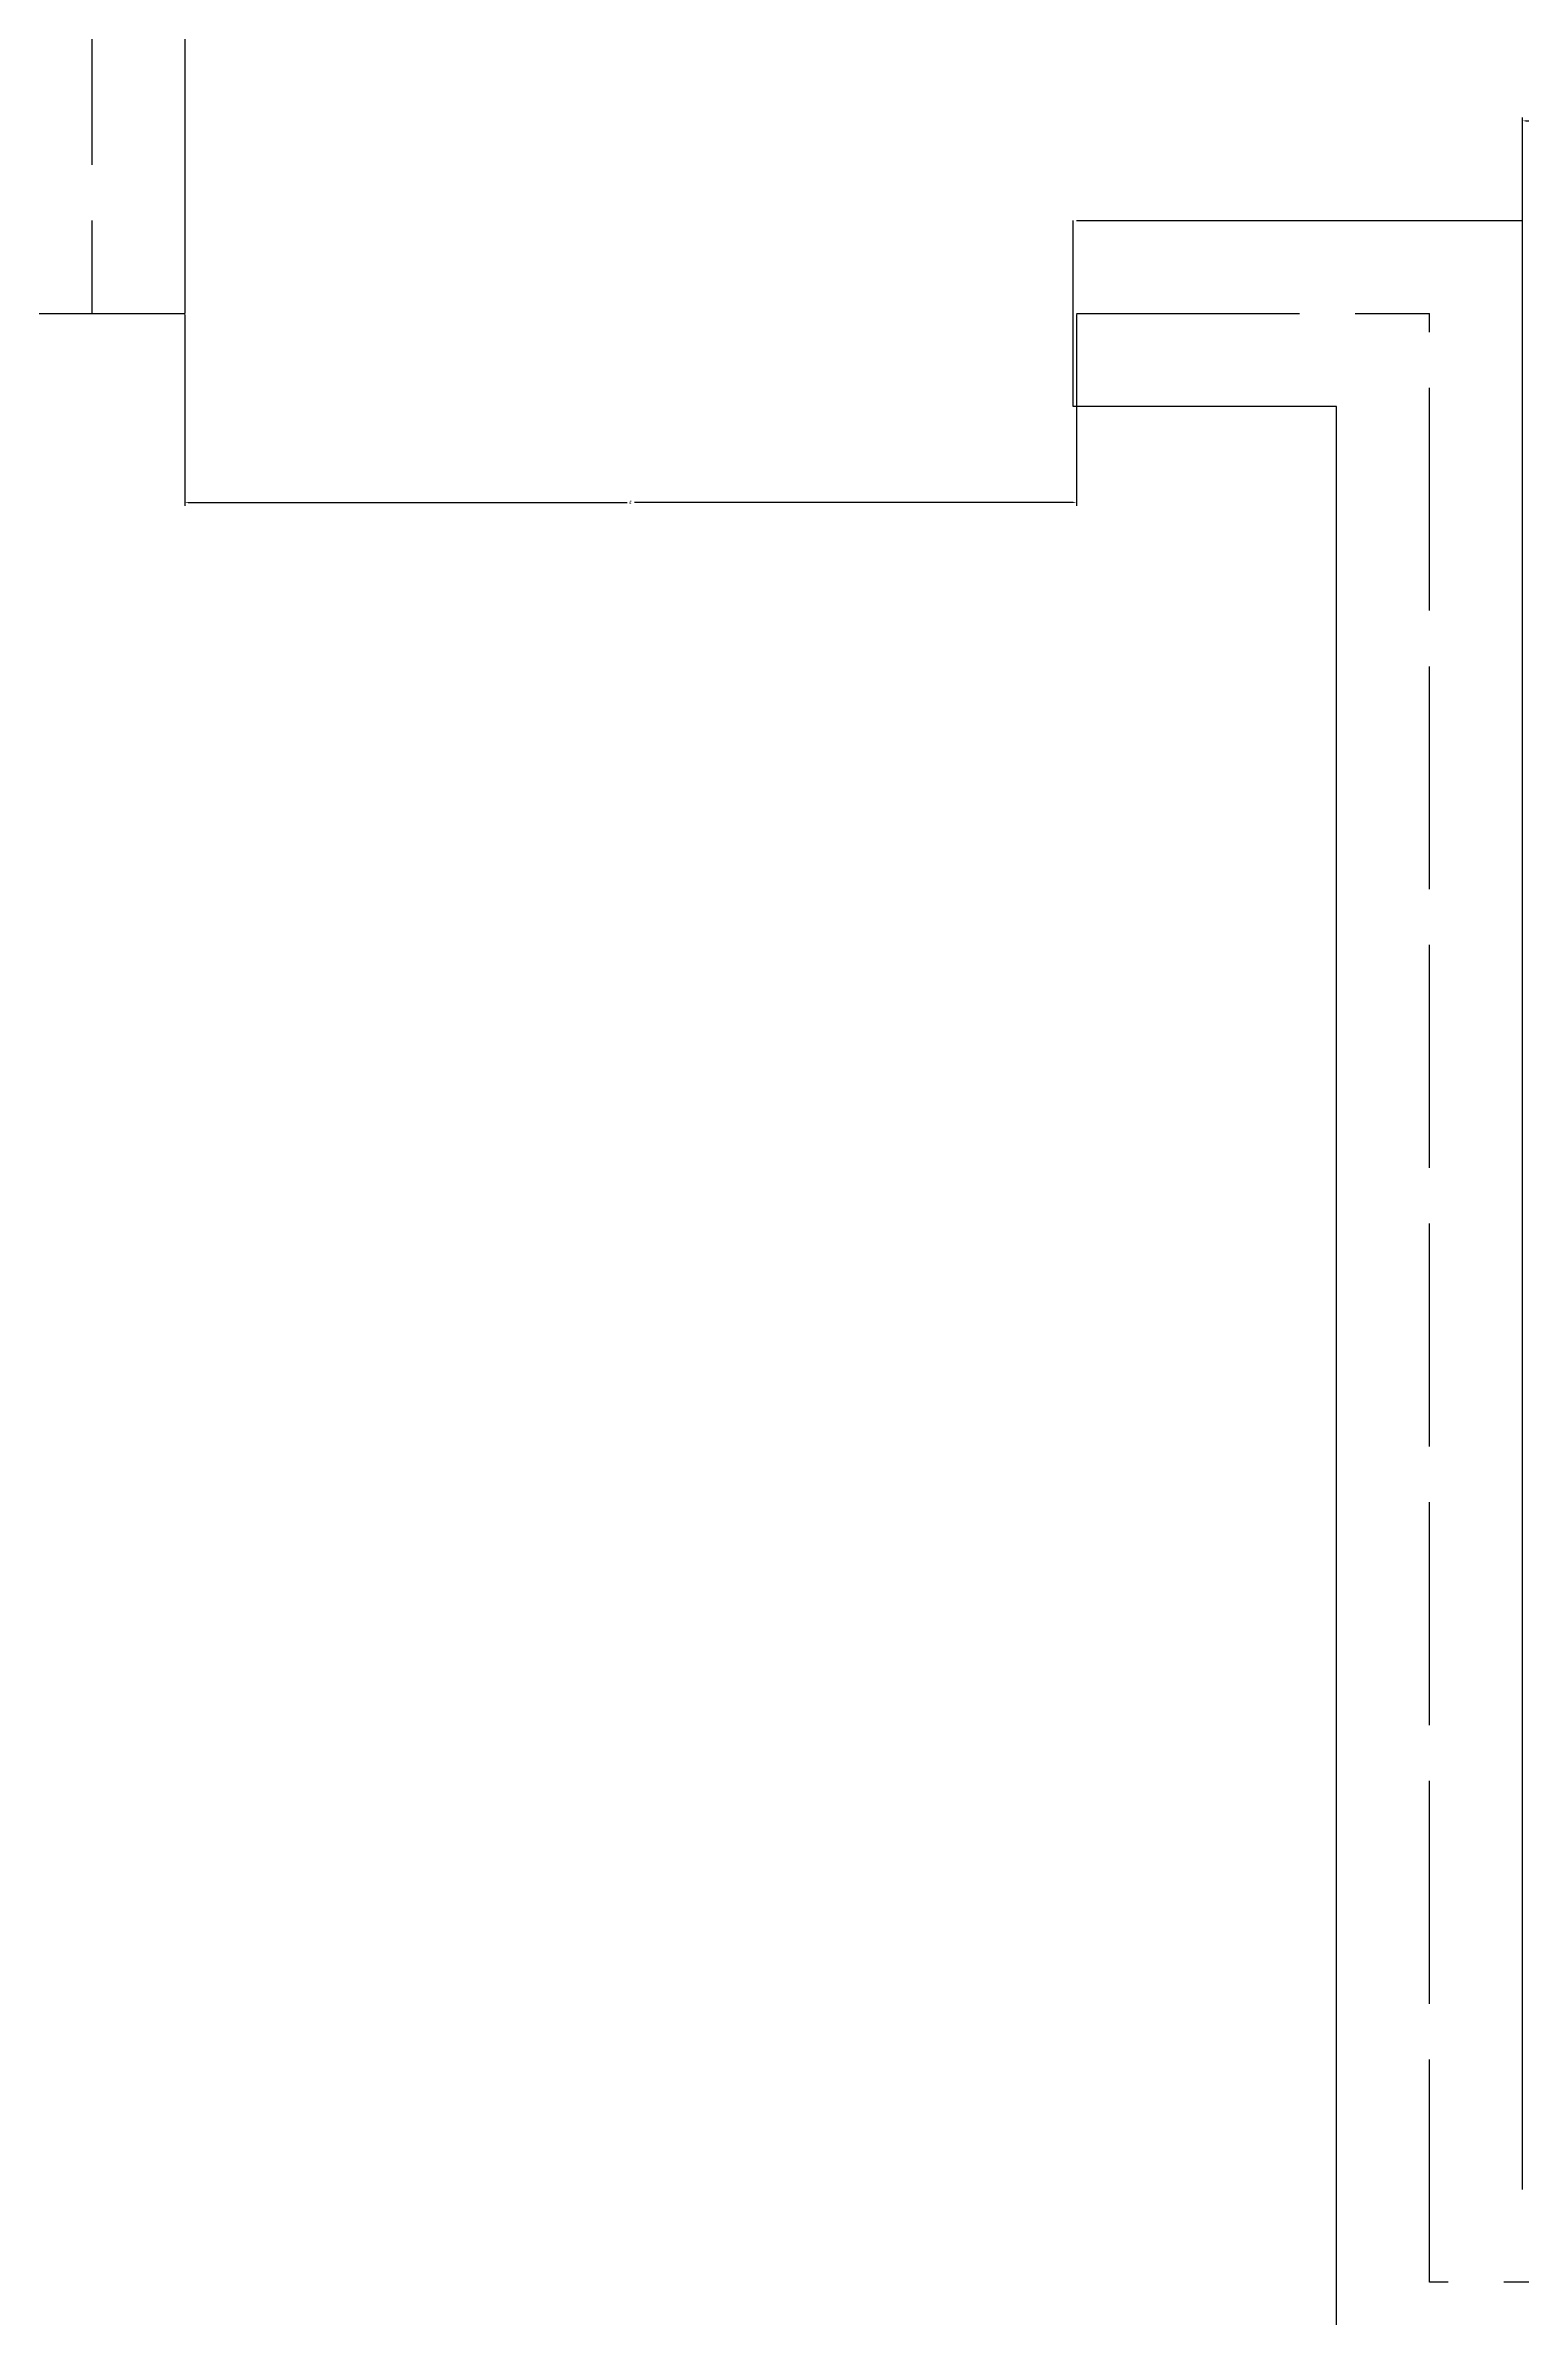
# Model space of a CAD drawing. Header units: inches. Extents: x -1401 to 4392, y -1632 to 1009.
# Drawn here: x 357.4 to 436.9, y 521.3 to 643.7 of the extents above; entities that cross this region are included whole.
import ezdxf

# ---------------------------------------------------------------- set-up
doc = ezdxf.new("R2010")
doc.units = ezdxf.units.IN
doc.header["$MEASUREMENT"] = 0
doc.linetypes.add('ACAD_ISO02W100', pattern=[15, 12, -3])
doc.dimstyles.get("Standard").update_dxf_attribs({"dimtxt": 0.18, "dimasz": 0.18, "dimexe": 0.18, "dimexo": 0.0625, "dimgap": 0.09, "dimtad": 0, "dimtih": 1, "dimtoh": 1, "dimdec": 1, "dimzin": 0, "dimdsep": 46, "dimlunit": 3, "dimtxsty": 'Standard', "dimcen": 0.09, "dimadec": 0, "dimazin": 0, "dimtfac": 1, "dimtdec": 1, "dimtofl": 0, "dimtmove": 0, "dimatfit": 3, "dimfxl": 1, "dimtolj": 1, "dimtzin": 0, "dimlwd": 30, "dimarcsym": 0})

# ---------------------------------------------------------------- blocks, each defined once
blk = doc.blocks.new('*D59')
at = {"color": 0, "lineweight": -2}
for p, q in [((364.91, 629.22), (364.91, 618.93)), ((412.91, 629.22), (412.91, 618.93))]:
    blk.add_line(p, q, dxfattribs=at)
at = {"color": 0, "lineweight": 30}
for p, q in [((365.09, 619.11), (388.72, 619.11)), ((412.73, 619.11), (389.11, 619.11))]:
    blk.add_line(p, q, dxfattribs=at)
at = {"color": 0}
for points in [[(365.09, 619.14), (365.09, 619.08), (364.91, 619.11)], [(412.73, 619.14), (412.73, 619.08), (412.91, 619.11)]]:
    blk.add_solid(points, dxfattribs=at)
at = {"layer": 'Defpoints', "color": 0}
for p in [(364.91, 629.28), (412.91, 629.28), (364.91, 619.11)]:
    blk.add_point(p, dxfattribs=at)
at = {"color": 0, "insert": (388.91, 619.11), "char_height": 0.18, "attachment_point": 5}
blk.add_mtext("\\A1;4'", dxfattribs=at)
blk = doc.blocks.new('*D61')
at = {"color": 0, "lineweight": -2}
for p, q in [((436.91, 629.34), (436.91, 639.83)), ((466.91, 629.34), (466.91, 639.83))]:
    blk.add_line(p, q, dxfattribs=at)
at = {"color": 0, "lineweight": 30}
for p, q in [((437.09, 639.65), (451.37, 639.65)), ((466.73, 639.65), (452.45, 639.65))]:
    blk.add_line(p, q, dxfattribs=at)
at = {"color": 0}
for points in [[(437.09, 639.68), (437.09, 639.62), (436.91, 639.65)], [(466.73, 639.68), (466.73, 639.62), (466.91, 639.65)]]:
    blk.add_solid(points, dxfattribs=at)
at = {"layer": 'Defpoints', "color": 0}
for p in [(436.91, 639.65), (436.91, 629.28), (466.91, 629.28)]:
    blk.add_point(p, dxfattribs=at)
at = {"color": 0, "insert": (451.91, 639.65), "char_height": 0.18, "attachment_point": 5}
blk.add_mtext('\\A1;2\'-6.0"', dxfattribs=at)

msp = doc.modelspace()

# ---------------------------------------------------------------- linework, layer by layer
at = {"linetype": 'ACAD_ISO02W100'}
for p, q in [((359.91, 814.28), (359.91, 629.28)), ((412.91, 629.28), (431.91, 629.28)), ((431.91, 523.28), (431.91, 629.28)), ((537.91, 523.28), (431.91, 523.28))]:
    msp.add_line(p, q, dxfattribs=at)
for p, q in [((364.91, 809.28), (364.91, 629.28)), ((412.73, 624.28), (412.73, 634.28)), ((412.91, 634.28), (436.91, 634.28)), ((436.91, 528.28), (436.91, 634.28)), ((354.91, 629.28), (364.91, 629.28)), ((426.91, 624.28), (412.73, 624.28)), ((426.91, 518.28), (426.91, 624.28))]:
    msp.add_line(p, q)

# ---------------------------------------------------------------- dimensions: what is measured, and where the dimension line sits
dim = msp.add_linear_dim(base=(436.91, 639.65), p1=(466.91, 629.28), p2=(436.91, 629.28), dimstyle='Standard')
dim.commit()
dim.dimension.update_dxf_attribs({"geometry": '*D61', "text_midpoint": (451.91, 639.65), "dimtype": 160})
dim = msp.add_linear_dim(base=(364.91, 619.11), p1=(412.91, 629.28), p2=(364.91, 629.28), dimstyle='Standard')
dim.commit()
dim.dimension.update_dxf_attribs({"geometry": '*D59', "text_midpoint": (388.91, 619.11)})

doc.saveas('drawing.dxf')
